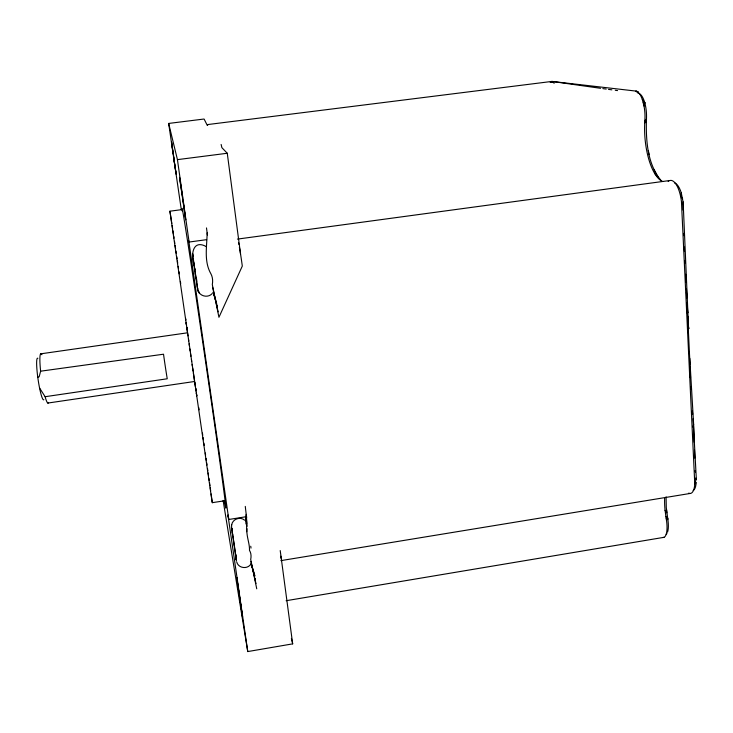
<?xml version="1.0" encoding="UTF-8"?>
<svg xmlns="http://www.w3.org/2000/svg" width="733" height="733" viewBox="0 0 733 733"><rect width="100%" height="100%" fill="white"/><g stroke="black" fill="none" stroke-linecap="round" stroke-linejoin="round"><path stroke-width="1.1" d="M280.886 560.626L690.019 493.474A21.037 7.495 78.4 0 0 693.281 490.844A21.33 7.596 78.4 0 0 694.774 483.89L681.443 201.548A22.357 8.558 83.4 0 0 679.015 190.543A21.981 8.411 83.4 0 0 676.477 184.936A22.292 8.53 83.4 0 0 670.842 180.382L237.41 239.105M666.077 496.873L666.279 507.639L668.075 521.108A17.546 5.782 78 0 1 667.552 532.094M231.665 524.855C232.563 519.065 240.232 516.252 244.62 520.192M280.217 550.565L292.669 643.867L247.754 651.573L227.926 514.951L228.788 519.486L246.471 516.664L245.271 506.393M231.573 527.687L231.674 524.654M662.669 181.491A44.475 16.767 84.7 0 1 644.747 122.878L645.013 117.198A21.514 7.724 85 0 0 644.023 106.065L642.319 99.523A21.459 7.706 85 0 0 635.832 91.066L551.922 81.427L207.833 124.546A18.371 0.651 82.1 0 0 207.705 125.206M206.495 227.917L207.137 232.883C206.953 246.517 203.765 261.241 210.875 273.748A17.601 13.79 -60.3 0 1 212.313 284.578L218.938 317.288L242.302 266.079A23.163 1.072 81.9 0 0 240.112 251.373M674.461 182.829A19.617 7.541 83.4 0 1 681.269 192.898L683.064 201.822L683.101 210.179M696.35 482.488L695.544 486.739A19.012 6.808 78.4 0 1 693.18 490.496M692.997 427.156L693.629 424.306L689.762 358.281M41.891 354.708A24.931 2.914 81.7 0 0 40.627 371.191L39.133 376.835L37.768 377.211M644.023 106.065L644.921 102.73L642.319 99.523M694.774 483.89L696.323 478.887L693.097 418.708M224.939 500.74L212.277 502.664M644.747 122.878L646.332 121.76L644.884 120.78L646.433 118.975C645.865 140.076 647.138 164.549 661.67 181.188M254.122 573.041L251.053 563.814C247.818 569.578 238.243 568.432 236.722 561.936M228.788 519.486L188.784 240.91L189.068 242.046L206.642 239.664M644.884 120.78L646.479 119.552L646.524 116.794A18.884 6.817 85 0 0 638.425 93.338L638.104 91.707L635.832 91.066L638.425 93.338M212.176 293.594C208.099 298.194 199.962 296.416 198.038 290.653L199.431 293.173L198.038 290.653M668.139 181.39L668.963 180.932M694.783 479.565L696.323 478.887L695.736 478.044M664.648 498.413A41.671 14.275 77.7 0 0 665.06 510.278L666.224 518.726L667.79 519.688L667.726 518.258L666.224 518.726A19.938 6.533 78 0 1 666.389 533.56A19.663 6.441 78 0 1 664.932 536.611A20.002 6.56 78 0 1 662.815 537.481M551.922 81.427L550.19 82.316L552.535 82.435L551.922 81.427L600.574 88.299M286.136 600.712L663.942 537.335M39.545 387.977L45.116 396.709L167.243 378.778A24.675 0.559 81.7 0 1 163.523 354.213L40.627 371.191M47.81 403.058L194.529 381.49M40.746 353.828L187.446 332.819M212.24 502.746L169.919 211.196L182.389 209.546M207.292 125.416L204.095 119.021L168.663 123.437L177.432 159.638L227.267 153.261L240.561 254.14M643.244 102.593L644.921 102.73M602.838 88.611L606.228 89.069M608.491 89.371L611.89 89.829M615.28 90.287L617.543 90.599M688.626 493.172L690.019 493.474M552.535 82.435L551.024 81.638L553.067 81.876L554.111 83.315M206.486 246.719C191.918 238.491 190.699 256.504 194.245 265.887L193.979 264.659L195.381 274.536M665.876 516.664L667.726 518.258M227.267 153.261L221.879 147.654L221.128 144.456M654.587 173.254L658.087 177.212M682.615 198.616L681.305 196.994L681.269 192.898M246.471 516.664L246.242 524.232L246.251 516.023L246.682 523.655M665.06 510.278L666.828 512.816L666.535 509.719M654.166 169.882L656.695 174.802M197.589 288.793L198.533 291.587M215.731 300.099L213.101 292.192L216.693 303.774M251.053 563.814L254.809 576.147L254.424 574.003M246.966 528.676C246.196 536.171 249.761 543.171 249.504 550.428A16.932 11.316 -52 0 1 250.704 559.481L256.742 588.819M291.395 638.406L292.669 643.867M212.652 287.382L218.132 311.846M250.933 561.505L255.973 583.578M197.663 288.912L192.715 254.864L192.935 256.55M195.262 273.583L197.553 288.307L197.314 286.521M648.357 150.595L649.108 154.663M169.919 211.196L171.824 223.464M234.331 545.37L231.756 528.566L236.273 559.838L234.285 544.94M192.761 253.627L192.99 255.02M197.543 287.922L197.782 289.379M217.023 304.827L217.371 306.916M223.107 500.41L247.754 651.573M231.985 528.74L232.288 530.655M235.989 557.501L236.292 559.444M255.185 578.474L255.441 580.133M185.806 320.165L185.522 318.406L185.678 319.634M196.362 393.245L196.792 395.967L196.371 392.87M231.573 527.522L231.903 529.748M236.099 558.5L236.457 560.928M172.136 225.526L172.612 228.687M172.924 230.785L173.4 233.946M173.712 236.044L174.023 238.152M174.491 241.304L174.802 243.411M186.274 323.28L186.567 325.241M195.647 388.463L196.023 391.001M175.114 245.509L175.608 248.863M175.938 251.089L176.268 253.325M176.763 256.669L177.093 258.905M177.404 261.04L177.716 263.174M178.183 266.372L178.504 268.507M178.971 271.705L179.283 273.84M180.391 281.408L180.712 283.57M186.878 327.358L187.208 329.603M193.375 372.978L193.924 376.789M194.062 377.678L194.584 381.252M194.841 383.011L195.372 386.621M182.636 197.489L179.53 177.349L185.669 219.781L183.177 201.254M173.941 159.455L176.177 174.161L173.547 156.688M181.326 209.849L168.663 123.437M189.132 343.823L189.481 346.251M189.874 348.963L190.177 351.015M190.47 353.077L190.928 356.238M191.395 359.408L191.679 361.415M192.119 364.438L192.367 366.097M192.632 367.948L193.081 371.008M177.432 159.638L189.087 242.018M174.188 159.666L171.559 142.12L173.153 153.967M205.286 452.994L205.597 455.175M206.065 458.437L206.376 460.608M198.753 407.603L199.074 409.802M202.427 433.093L202.748 435.31M203.068 437.537L203.389 439.754M203.866 443.089L204.186 445.316M194.905 382.544L195.17 384.367M187.987 335.888L186.787 327.504M188.427 338.939L188.711 340.891M250.741 546.232L251.007 548.101M206.688 462.789L207.008 465.052M207.494 468.442L207.815 470.705M208.135 472.968L208.465 475.231M208.905 478.374L209.207 480.463M209.501 482.561L209.95 485.704M195.72 388.233L196.004 390.268M193.741 262.102L194.153 265.08M210.234 487.757L210.664 490.844M186.063 322.364L186.365 324.527M235.76 554.093L236.118 556.622M232.242 532.03L232.59 534.531M196.444 278.32L196.875 281.353M211.104 493.932L212.149 501.665M207.137 232.883L207.393 234.972M695.205 470.513L695.397 472.134M194.886 268.654L195.005 269.634M690.174 375.149L690.394 377.422L690.138 373.995M687.948 321.989L690.019 364.832M692.346 410.883L692.667 414.237M246.425 515.574L246.627 517.755M690.101 374.013L690.404 377.422M687.911 320.834L688.589 328.769L683.211 203.664M683.064 201.822L683.284 204.745M687.215 310.499L687.472 313.926M687.902 319.634L688.589 328.769L687.92 316.28M687.16 307.274L687.536 312.927M687.911 318.589L688.589 328.769L687.92 317.398M685.703 279.869L685.831 282.141M686.436 292.375L686.775 298.065M687.178 304.882L687.646 312.844M683.523 233.387L683.642 235.659M684.246 247.012L684.485 251.556M684.97 260.636L685.089 262.909M685.694 274.27L685.996 279.942M686.482 289.031L686.903 296.975M687.197 302.656L687.746 312.872M246.865 526.477L246.306 514.401L246.719 531.709M690.11 367.013L690.532 377.605M690.898 386.887L690.99 389.067M693.629 424.306L694.243 442.338M694.508 450.227L694.783 458.116M246.48 516.334L246.627 526.395M43.806 399.714A21.037 2.529 81.7 0 1 38.024 379.062A21.037 2.529 81.7 0 1 37.859 358.29M48.314 402.967A24.931 2.914 81.7 0 1 45.116 396.709M246.325 522.07A29.98 0.651 81.6 0 1 245.711 517.086M182.26 211.022A151.236 1.127 81.7 0 1 204.113 351.583A151.236 1.127 81.7 0 1 224.5 501.454M238.527 242.788A23.163 1.072 81.9 0 1 238.857 244.373M239.389 247.204A23.163 1.072 81.9 0 1 239.966 250.494M280.84 556.182A22.109 0.953 81.4 0 1 281.005 558.225M666.938 533.432A17.546 5.782 78 0 1 666.169 534.348M236.741 577.54L242.55 617.067L236.741 577.54"/></g></svg>
